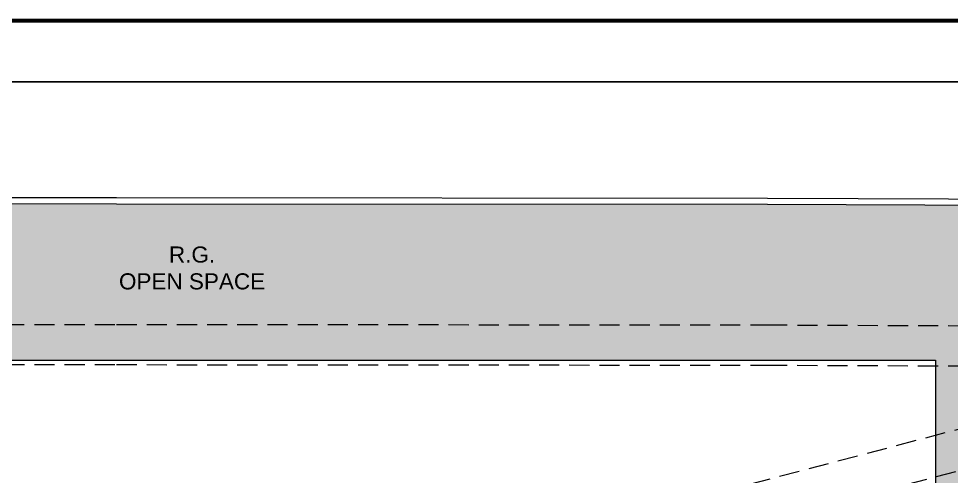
# Model space of a CAD drawing. Header units: inches. Extents: x 27644242 to 29005101, y -955243 to 216979.
# Drawn here: x 28739331 to 28774097, y -738566 to -721505 of the extents above; entities that cross this region are included whole.
import ezdxf

# ---------------------------------------------------------------- set-up
doc = ezdxf.new("R2010")
doc.units = ezdxf.units.IN
doc.header["$MEASUREMENT"] = 0
doc.linetypes.add('01-Xref Col Podium Lvl-1$0$HIDDEN', pattern=[0.375, 0.25, -0.125])
doc.layers.get('Defpoints').update_dxf_attribs({"color": 8})
doc.layers.add('ELEVATION', color=40, linetype='Continuous', lineweight=13)
doc.layers.add('RVA Site Boundary', color=17, linetype='Continuous', lineweight=15)
doc.layers.add('HATCH', color=9, linetype='Continuous')
doc.layers.add('text', color=7, linetype='Continuous')
doc.styles.add('AMITS', font='arial.ttf')

msp = doc.modelspace()

# ---------------------------------------------------------------- hatches: boundary and pattern name
at = {"layer": 'HATCH', "ltscale": 500, "true_color": 0x1f7f00, "transparency": 33554508}
h = msp.add_hatch(color=86, dxfattribs=at)
h.dxf.hatch_style = 1
h.paths.add_polyline_path([(28779889.8, -741481), (28786372.8, -739763.1), (28789422.2, -739014.5), (28792994.8, -738277.9), (28793157.2, -738244.4), (28793126.1, -738111.9), (28790698.8, -728519.2), (28767243.5, -728421.2), (28742984.1, -728402.2), (28728662.3, -728396.9), (28716553.2, -728432.6), (28716553.2, -734235.2), (28773507.9, -734235.2), (28773507.9, -743320.4)])

# ---------------------------------------------------------------- linework, layer by layer
at = {"layer": 'Defpoints', "linetype": 'Continuous', "const_width": 154.4}
msp.add_lwpolyline([(28798160.5, -721582.4), (28798160.5, -795832.4), (28689573.8, -795832.4), (28689573.8, -721582.4)], close=True, dxfattribs=at)
at = {"layer": 'Defpoints', "color": 6, "ltscale": 500}
msp.add_lwpolyline([(28689580.5, -772154.3), (28798167.2, -772154.3), (28798167.2, -723859.1), (28689580.5, -723859.1)], close=True, dxfattribs=at)
at = {"layer": 'ELEVATION', "ltscale": 500}
msp.add_lwpolyline([(28716553.2, -728406.6), (28716553.2, -734235.2), (28773507.9, -734235.2), (28773507.9, -743246.5)], dxfattribs=at)
at = {"layer": 'RVA Site Boundary', "ltscale": 500}
msp.add_lwpolyline([(28728662, -728166.9), (28742984.3, -728172.2), (28767244.1, -728191.2), (28790878.1, -728289.9), (28793349.5, -738057.4), (28793435.1, -738421.9)], dxfattribs=at)
msp.add_lwpolyline([(28728662, -728166.9), (28742984.3, -728172.2), (28767244.1, -728191.2), (28790878.1, -728289.9), (28793349.5, -738057.4), (28793435.1, -738421.9)], dxfattribs=at)
at = {"layer": 'RVA Site Boundary', "color": 5, "ltscale": 500}
for points in [[(28728662, -728166.9), (28742984.3, -728172.2), (28767244.1, -728191.2), (28790878.1, -728289.9)], [(28728662.3, -728396.9), (28742984.1, -728402.2), (28767243.5, -728421.2), (28790698.8, -728519.2)]]:
    msp.add_lwpolyline(points, dxfattribs=at)
at = {"layer": 'RVA Site Boundary', "linetype": '01-Xref Col Podium Lvl-1$0$HIDDEN', "ltscale": 3000}
for points in [[(28728668.1, -732896.9), (28742981.5, -732902.2), (28767232.3, -732921.2), (28787191.9, -733004.6), (28787650.3, -734815.9), (28785259.9, -735402.7), (28778690.3, -737143.6), (28775344.9, -738107.8), (28768106.5, -740017.7), (28770492.4, -749971.9), (28771116.3, -752537), (28768872.1, -751992.2), (28763115.2, -753838.5), (28761838.7, -754171.8), (28755905.9, -754005.9), (28749977.9, -754201.2), (28749256.9, -754266.9), (28741955.5, -754683.8), (28733624.9, -755442)], [(28728670, -734396.9), (28742980.7, -734402.2), (28767228.6, -734421.2), (28782861.6, -734486.5), (28778290.4, -735697.7), (28774945.8, -736661.8), (28766306.1, -738941.4), (28769034.3, -750323.9), (28769076.8, -750498.4), (28768815.9, -750435), (28762696.4, -752397.5), (28761666.7, -752666.4), (28755902.2, -752505.2), (28749885, -752703.4), (28749146.1, -752770.8), (28741844.7, -753187.6), (28733400.5, -753956.3)]]:
    msp.add_lwpolyline(points, dxfattribs=at)

# ---------------------------------------------------------------- texts
at = {"layer": 'text', "ltscale": 100, "insert": (28737584.7, -729997.7), "char_height": 600, "width": 16420.071, "attachment_point": 1, "style": 'AMITS'}
msp.add_mtext('\\pxqc;R.G.\\POPEN SPACE', dxfattribs=at)

doc.saveas('drawing.dxf')
